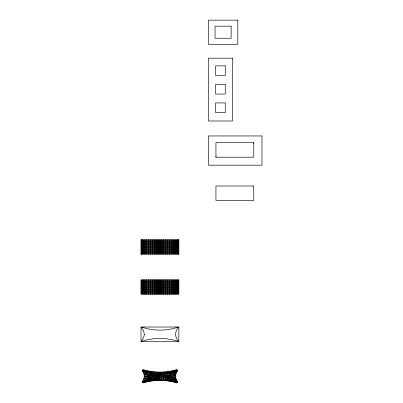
<?xml version="1.0" encoding="UTF-8"?>
<svg xmlns="http://www.w3.org/2000/svg" width="403" height="403" viewBox="0 0 403 403"><rect width="100%" height="100%" fill="white"/><g stroke="black" fill="none" stroke-linecap="round" stroke-linejoin="round"><path stroke-width="0.6" d="M215.943 157.2L215.943 142.717L253.749 142.717L253.749 157.2L215.943 157.2L215.943 156.475M253.749 143.443L253.749 142.717M176.403 372.513L172.031 370.856L172.665 374.442L172.031 381.661L176.741 382.845L177.758 382.205C174.912 378.805 174.912 373.707 177.758 370.312L176.756 369.667C165.85 372.926 154.022 372.926 143.115 369.667L142.118 370.312C144.964 373.707 144.964 378.805 142.118 382.205L143.115 382.85C152.465 380.079 162.49 379.621 172.031 381.661L173.587 380.669L174.831 379.263L175.617 377.546L174.025 377.48L169.2 379.616L165.149 379.168L163.291 378.447C161.699 376.674 159.79 374.699 159.936 372.13L158.651 373.43L158.016 374.79L158.036 376.457L158.485 378.205L161.155 380.412L161.905 374.619L163.588 371.999C164.62 374.74 165.865 377.636 164.807 380.593M176.882 382.769L176.61 382.81L177.008 382.689L177.078 381.102L175.582 382.528L174.025 377.48L174.071 375.551L175.582 369.984L177.078 371.415L175.063 371.904L173.532 373.027L172.665 374.442L168.127 376.724L163.588 380.518L163.291 378.447L163.623 376.734L162.374 372.075C160.555 375.007 158.933 378.12 156.283 380.518L155.921 379.067L151.442 371.485C150.354 374.679 151.185 378.412 149.039 381.434L147.271 379.188L144.254 377.546L146.027 376.316L147.972 376.019L149.558 376.352L151.77 378.12L153.855 380.724C154.53 377.626 157.387 375.384 157.502 372.075L158.651 373.43L159.936 377.641L159.563 379.208L158.717 380.412L157.437 379.253L154.037 373.38L153.855 371.793L147.972 376.019L146.652 381.933L145.443 380.16L143.861 378.775C151.699 376.412 160.349 375.037 168.187 378.291L175.617 374.971L170.837 371.082C171.356 374.503 170.529 378.029 170.837 381.434L173.355 379.127L174.025 377.48L175.617 376.256L169.507 372.73L168.434 371.485L167.965 375.012L168.187 378.291L169.2 379.616L169.638 381.208L170.58 380.165C172.791 379.969 174.816 381.228 177.078 381.102L177.26 382.528M167.23 380.85L166.51 374.483L167.23 371.667C168.535 374.563 171.854 375.425 174.025 377.48M173.355 379.127L174.831 379.263L176.403 380.004L175.229 380.906L174.408 382.21L173.587 380.669L173.355 379.127C169.92 375.697 164.923 372.871 160.072 373.747L158.651 373.43L158.717 372.1M172.665 374.442L176.01 373.742L174.408 370.307L173.492 371.637L172.111 372.392L171.063 373.737C166.096 375.883 161.951 380.618 155.921 379.067C151.719 379.248 147.659 381.132 143.468 380.004L145.468 382.21L146.218 374.246L145.468 370.307L143.468 372.513L146.218 374.246L152.646 380.85L153.462 377.848L156.283 371.999L158.016 374.79L160.701 375.198L161.905 374.619C165.371 376.135 169.693 376.548 172.061 380.105M144.43 381.082L144.289 382.528L142.793 381.102L144.43 381.082C148.239 378.15 153.79 377.284 158.485 378.205L161.684 376.614L165.472 373.198L168.197 373.213L170.746 372.357L172.111 372.392M152.646 371.667L152.117 374.82L152.359 376.558L151.231 379.757L150.233 381.208C149.236 378.437 146.4 376.815 144.254 374.971L144.999 373.198L147.841 370.856L147.604 372.574L147.972 376.019M168.187 378.291L167.29 379.561L168.434 381.026C170.368 378.145 169.074 374.528 169.638 371.309L170.746 372.357M158.651 373.43C153.221 373.727 148.057 372.463 142.793 371.415L143.115 369.667M164.278 374.14L164.807 371.924L166.51 374.483L168.197 373.213M173.219 381.933L173.587 380.669M144.254 374.971L146.218 374.246L149.039 371.082L149.558 376.352L147.841 381.661L146.888 380.497M165.472 373.198L166.016 371.793L166.862 372.982M146.027 372.034L146.652 370.579M163.291 378.447L162.374 380.437L161.331 378.704L159.936 377.641M176.171 382.689L177.078 381.102L176.464 382.769L177.008 382.689M146.218 374.246L147.886 374.296L149.322 372.886L150.233 371.309L150.863 372.689M160.072 373.747L155.069 380.593L152.359 376.558L147.886 374.296M152.359 376.558L155.069 371.924L155.659 373.576L158.036 376.457M142.793 371.415L144.289 369.984L144.999 373.198L143.861 373.742M158.016 374.79L156.681 375.117L152.117 374.82L151.009 375.853L149.558 376.352M167.29 379.561L166.016 380.724L165.149 379.168M166.51 374.483L163.623 376.734M174.831 379.263L176.01 378.775M141.035 254.217L178.841 254.217L178.841 239.74L141.035 239.74L141.035 254.217L142.924 253.492M176.947 240.465L178.841 239.74M141.035 240.465L178.841 240.465M141.035 241.185L178.841 241.185M141.035 241.911L178.841 241.911M141.035 242.636L178.841 242.636M141.035 243.357L178.841 243.357M141.035 244.082L178.841 244.082M141.035 244.807L178.841 244.807M141.035 245.533L178.841 245.533M141.035 246.253L178.841 246.253M141.035 246.979L178.841 246.979M141.035 247.704L178.841 247.704M141.035 248.424L178.841 248.424M141.035 249.15L178.841 249.15M141.035 249.875L178.841 249.875M141.035 250.601L178.841 250.601M141.035 251.321L178.841 251.321M141.035 252.046L178.841 252.046M141.035 252.772L178.841 252.772M141.035 253.492L178.841 253.492M141.035 280.518L178.841 280.518M141.035 281.239L178.841 281.239M141.035 281.964L178.841 281.964M141.035 282.689L178.841 282.689M141.035 283.415L178.841 283.415M141.035 284.135L178.841 284.135M141.035 284.861L178.841 284.861M141.035 285.586L178.841 285.586M141.035 286.306L178.841 286.306M141.035 287.032L178.841 287.032M141.035 287.757L178.841 287.757M141.035 288.483L178.841 288.483M141.035 289.203L178.841 289.203M141.035 289.928L178.841 289.928M141.035 290.654L178.841 290.654M141.035 291.374L178.841 291.374M141.035 292.099L178.841 292.099M141.035 292.825L178.841 292.825M141.035 293.55L178.841 293.55M144.254 376.256L146.027 376.316M141.035 239.74L142.924 240.465M176.947 253.492L178.841 254.217M169.2 379.616L170.58 380.165M152.117 374.82L149.322 372.886M159.936 372.13L161.346 373.364L161.905 374.619M159.563 379.208L159.936 380.387M173.219 370.579L173.532 373.027M176.756 369.667L177.078 371.415M142.793 381.102L143.115 382.85M151.231 379.757L151.442 381.026M161.155 372.1L161.346 373.364M157.437 379.253L157.502 380.437M176.947 239.74L176.947 254.217M176.947 279.793L176.947 294.271M175.058 239.74L175.058 254.217M175.058 279.793L175.058 294.271M173.169 239.74L173.169 254.217M173.169 279.793L173.169 294.271M171.28 239.74L171.28 254.217M171.28 279.793L171.28 294.271M169.386 239.74L169.386 254.217M169.386 279.793L169.386 294.271M167.497 239.74L167.497 254.217M167.497 279.793L167.497 294.271M165.608 239.74L165.608 254.217M165.608 279.793L165.608 294.271M163.719 239.74L163.719 254.217M163.719 279.793L163.719 294.271M161.825 239.74L161.825 254.217M161.825 279.793L161.825 294.271M159.936 239.74L159.936 254.217M159.936 279.793L159.936 294.271M158.047 239.74L158.047 254.217M158.047 279.793L158.047 294.271M156.157 239.74L156.157 254.217M156.157 279.793L156.157 294.271M154.263 239.74L154.263 254.217M154.263 279.793L154.263 294.271M152.374 239.74L152.374 254.217M152.374 279.793L152.374 294.271M150.485 239.74L150.485 254.217M150.485 279.793L150.485 294.271M148.596 239.74L148.596 254.217M148.596 279.793L148.596 294.271M146.702 239.74L146.702 254.217M146.702 279.793L146.702 294.271M144.813 239.74L144.813 254.217M144.813 279.793L144.813 294.271M142.924 239.74L142.924 254.217M142.924 279.793L142.924 294.271M144.36 334.263L143.528 337.885L141.035 341.502L178.841 341.502L178.841 327.024L141.035 327.024L141.035 341.502L148.123 339.608L155.21 338.591A57.574 57.574 0 0 1 164.661 338.591L171.754 339.608L178.841 341.502C174.549 337.719 174.549 330.808 178.841 327.024L171.754 328.919L164.661 329.941A57.574 57.574 0 0 1 155.21 329.941L148.123 328.919L141.035 327.024L143.528 330.646L144.36 334.263M237.805 20.15L208.381 20.15L208.381 44.28L237.805 44.28L237.805 20.15M231.136 26.185L215.051 26.185L215.051 38.25L231.136 38.25L231.136 26.185M232.511 58.188L208.381 58.188L208.381 120.996L232.511 120.996L232.511 58.188M225.272 65.875L215.62 65.875L215.62 75.527L225.272 75.527L225.272 65.875M225.272 84.403L215.62 84.403L215.62 94.06L225.272 94.06L225.272 84.403M225.272 102.936L215.62 102.936L215.62 112.588L225.272 112.588L225.272 102.936M261.965 135.952L208.381 135.952L208.381 165.18L261.965 165.18L261.965 135.952M253.749 185.995L215.943 185.995L215.943 200.472L253.749 200.472L253.749 185.995M178.841 279.793L141.035 279.793L141.035 294.271L178.841 294.271L178.841 279.793"/></g></svg>
